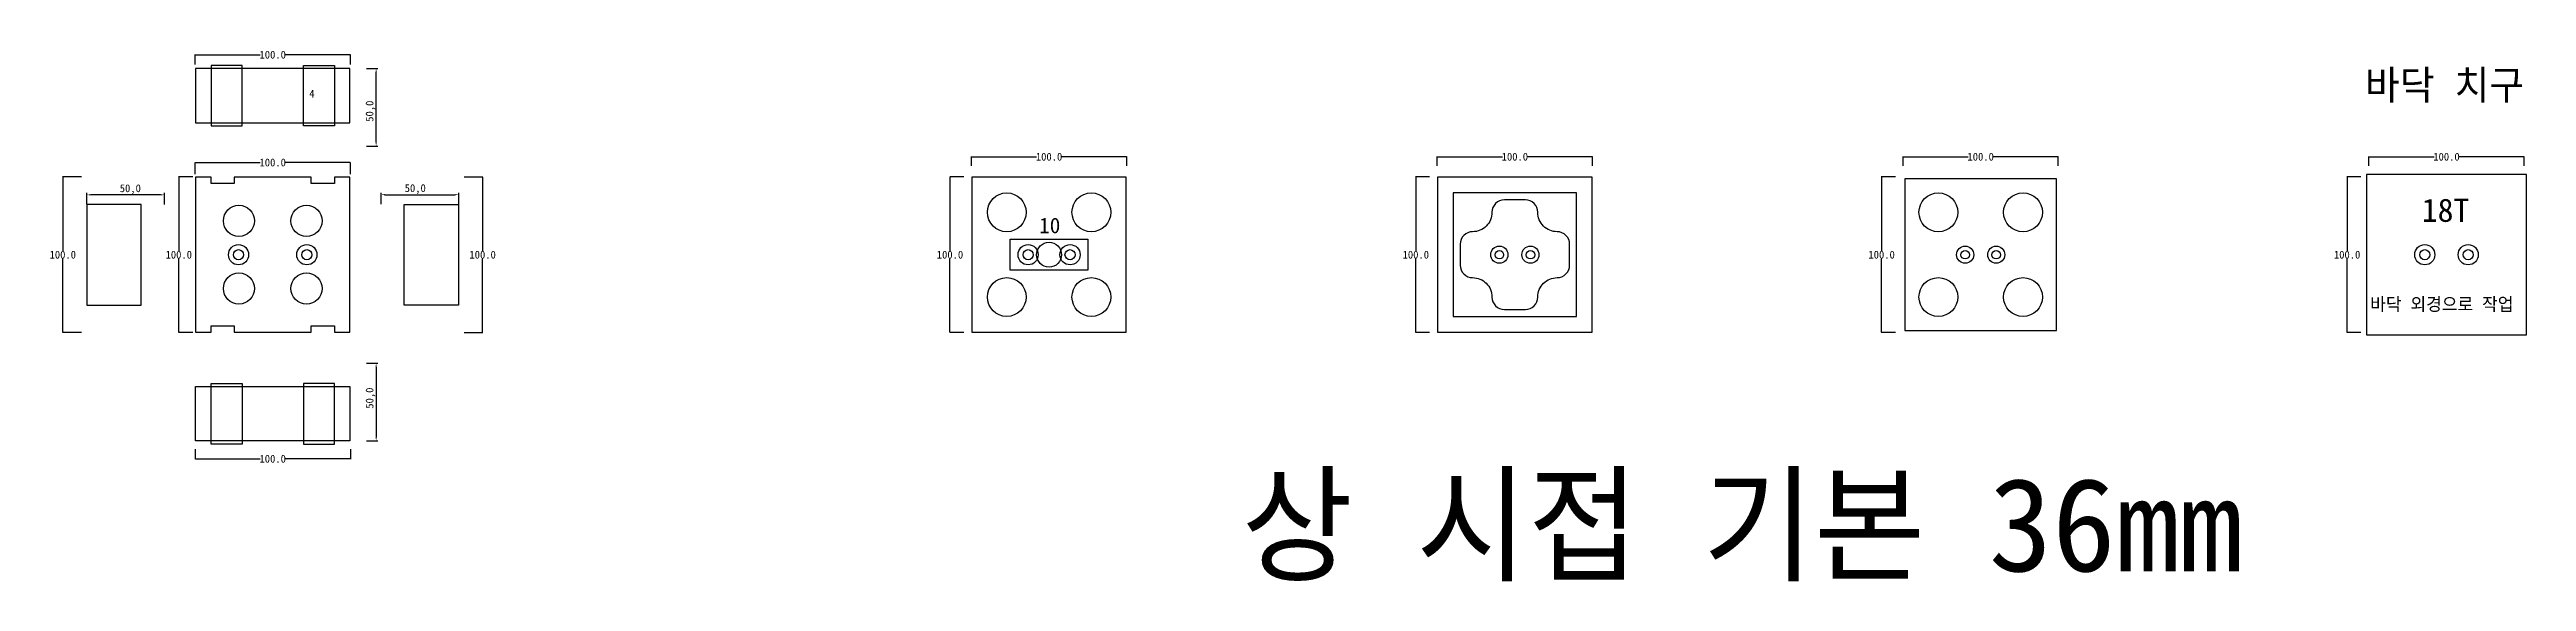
# Model space of a CAD drawing. Header units: millimetres. Extents: x 485 to 2080, y 246 to 588.
import ezdxf

# ---------------------------------------------------------------- set-up
doc = ezdxf.new("R2010")
doc.units = ezdxf.units.MM
for name, color, linetype in [('TEXT', 7, 'Continuous'), ('볼트 구멍', 7, 'Continuous'), ('치구', 7, 'Continuous'), ('치수', 7, 'Continuous')]:
    doc.layers.add(name, color=color, linetype=linetype)
doc.dimstyles.new('ISO-25', dxfattribs={"dimtxt": 2.5, "dimasz": 2.5, "dimexe": 1.25, "dimexo": 0.625, "dimtad": 1, "dimtxsty": 'Standard', "dimcen": 2.5, "dimadec": 0, "dimazin": 0, "dimtfac": 1, "dimtmove": 0, "dimatfit": 3, "dimfxl": 0, "dimarcsym": 0})
doc.dimstyles.get("Standard").update_dxf_attribs({"dimtxt": 7, "dimasz": 0.18, "dimexe": 0.18, "dimexo": 0.0625, "dimgap": 0.09, "dimtad": 0, "dimtih": 1, "dimtoh": 1, "dimdec": 1, "dimzin": 0, "dimdsep": 46, "dimtxsty": 'Standard', "dimcen": 0.09, "dimadec": 0, "dimazin": 0, "dimtfac": 1, "dimtdec": 1, "dimtofl": 0, "dimtmove": 0, "dimatfit": 3, "dimfxl": 0, "dimtolj": 1, "dimtzin": 0, "dimarcsym": 0})

# ---------------------------------------------------------------- blocks, each defined once
blk = doc.blocks.new('*D20')
at = {"layer": 'Defpoints', "color": 0}
for p in [(678.5, 515.5), (578.5, 508.1), (678.5, 508.1)]:
    blk.add_point(p, dxfattribs=at)
at = {"layer": '치수', "color": 0, "lineweight": -2}
for p, q in [((578.5, 508.1), (578.5, 515.6)), ((578.7, 515.5), (620.5, 515.5)), ((678.3, 515.5), (636.5, 515.5)), ((678.5, 508.1), (678.5, 515.6))]:
    blk.add_line(p, q, dxfattribs=at)
at = {"layer": '치수', "color": 0}
for points in [[(578.7, 515.5), (578.7, 515.4), (578.5, 515.5)], [(678.3, 515.5), (678.3, 515.4), (678.5, 515.5)]]:
    blk.add_solid(points, dxfattribs=at)
at = {"layer": '치수', "color": 0, "insert": (628.5, 515.5), "char_height": 5, "attachment_point": 5}
blk.add_mtext('\\A1;100.0', dxfattribs=at)
blk = doc.blocks.new('*D21')
at = {"layer": 'Defpoints', "color": 0}
for p in [(578.5, 331.4), (678.5, 331.4), (678.5, 325)]:
    blk.add_point(p, dxfattribs=at)
at = {"layer": '치수', "color": 0, "lineweight": -2}
for p, q in [((578.5, 331.3), (578.5, 324.8)), ((578.7, 325), (620.5, 325)), ((678.3, 325), (636.5, 325)), ((678.5, 331.3), (678.5, 324.8))]:
    blk.add_line(p, q, dxfattribs=at)
at = {"layer": '치수', "color": 0}
for points in [[(578.7, 325), (578.7, 324.9), (578.5, 325)], [(678.3, 325), (678.3, 324.9), (678.5, 325)]]:
    blk.add_solid(points, dxfattribs=at)
at = {"layer": '치수', "color": 0, "insert": (628.5, 325), "char_height": 5, "attachment_point": 5}
blk.add_mtext('\\A1;100.0', dxfattribs=at)
blk = doc.blocks.new('*D22')
at = {"layer": 'Defpoints', "color": 0}
for p in [(508.8, 494.7), (508.8, 488), (558.8, 487.9)]:
    blk.add_point(p, dxfattribs=at)
at = {"layer": '치수', "color": 0, "lineweight": -2}
for p, q in [((508.8, 488.7), (508.8, 496)), ((556.3, 494.7), (511.3, 494.7)), ((558.8, 488.6), (558.8, 496))]:
    blk.add_line(p, q, dxfattribs=at)
at = {"layer": '치수', "color": 0}
for points in [[(511.3, 495.1), (511.3, 494.3), (508.8, 494.7)], [(556.3, 495.1), (556.3, 494.3), (558.8, 494.7)]]:
    blk.add_solid(points, dxfattribs=at)
at = {"layer": '치수', "color": 0, "insert": (536.8, 498.3), "char_height": 5, "attachment_point": 5}
blk.add_mtext('50,0', dxfattribs=at)
blk = doc.blocks.new('*D23')
at = {"layer": 'Defpoints', "color": 0}
for p in [(505.4, 506.2), (493.3, 406.2), (505.4, 406.2)]:
    blk.add_point(p, dxfattribs=at)
at = {"layer": '치수', "color": 0, "lineweight": -2}
for p, q in [((505.3, 506.2), (493.1, 506.2)), ((493.3, 506.1), (493.3, 458.8)), ((493.3, 406.4), (493.3, 453.6)), ((505.3, 406.2), (493.1, 406.2))]:
    blk.add_line(p, q, dxfattribs=at)
at = {"layer": '치수', "color": 0}
for points in [[(493.3, 506.1), (493.3, 506.1), (493.3, 506.2)], [(493.3, 406.4), (493.3, 406.4), (493.3, 406.2)]]:
    blk.add_solid(points, dxfattribs=at)
at = {"layer": '치수', "color": 0, "insert": (493.3, 456.2), "char_height": 5, "attachment_point": 5}
blk.add_mtext('\\A1;100.0', dxfattribs=at)
blk = doc.blocks.new('*D24')
at = {"layer": 'Defpoints', "color": 0}
for p in [(577, 506.2), (568, 406.2), (577, 406.2)]:
    blk.add_point(p, dxfattribs=at)
at = {"layer": '치수', "color": 0, "lineweight": -2}
for p, q in [((577, 506.2), (567.8, 506.2)), ((568, 506.1), (568, 458.8)), ((568, 406.4), (568, 453.6)), ((577, 406.2), (567.8, 406.2))]:
    blk.add_line(p, q, dxfattribs=at)
at = {"layer": '치수', "color": 0}
for points in [[(567.9, 506.1), (568, 506.1), (568, 506.2)], [(567.9, 406.4), (568, 406.4), (568, 406.2)]]:
    blk.add_solid(points, dxfattribs=at)
at = {"layer": '치수', "color": 0, "insert": (568, 456.2), "char_height": 5, "attachment_point": 5}
blk.add_mtext('\\A1;100.0', dxfattribs=at)
blk = doc.blocks.new('*D25')
at = {"layer": 'Defpoints', "color": 0}
for p in [(748.3, 494.8), (698.3, 488), (748.3, 488)]:
    blk.add_point(p, dxfattribs=at)
at = {"layer": '치수', "color": 0, "lineweight": -2}
for p, q in [((698.3, 488.7), (698.3, 496.1)), ((700.8, 494.8), (745.8, 494.8)), ((748.3, 488.7), (748.3, 496.1))]:
    blk.add_line(p, q, dxfattribs=at)
at = {"layer": '치수', "color": 0}
for points in [[(700.8, 495.2), (700.8, 494.4), (698.3, 494.8)], [(745.8, 495.2), (745.8, 494.4), (748.3, 494.8)]]:
    blk.add_solid(points, dxfattribs=at)
at = {"layer": '치수', "color": 0, "insert": (720.3, 498.4), "char_height": 5, "attachment_point": 5}
blk.add_mtext('50,0', dxfattribs=at)
blk = doc.blocks.new('*D26')
at = {"layer": 'Defpoints', "color": 0}
for p in [(751.7, 506.2), (751.7, 406.2), (763.7, 406.2)]:
    blk.add_point(p, dxfattribs=at)
at = {"layer": '치수', "color": 0, "lineweight": -2}
for p, q in [((751.7, 506.2), (763.9, 506.2)), ((763.7, 506.1), (763.7, 458.8)), ((763.7, 406.4), (763.7, 453.6)), ((751.7, 406.2), (763.9, 406.2))]:
    blk.add_line(p, q, dxfattribs=at)
at = {"layer": '치수', "color": 0}
for points in [[(763.7, 506.1), (763.8, 506.1), (763.7, 506.2)], [(763.7, 406.4), (763.8, 406.4), (763.7, 406.2)]]:
    blk.add_solid(points, dxfattribs=at)
at = {"layer": '치수', "color": 0, "insert": (763.7, 456.2), "char_height": 5, "attachment_point": 5}
blk.add_mtext('\\A1;100.0', dxfattribs=at)
blk = doc.blocks.new('*D27')
at = {"layer": 'Defpoints', "color": 0}
for p in [(688.2, 386.5), (688.2, 336.5), (695.1, 336.5)]:
    blk.add_point(p, dxfattribs=at)
at = {"layer": '치수', "color": 0, "lineweight": -2}
for p, q in [((688.8, 386.5), (696.3, 386.5)), ((695.1, 384), (695.1, 339)), ((688.8, 336.5), (696.3, 336.5))]:
    blk.add_line(p, q, dxfattribs=at)
at = {"layer": '치수', "color": 0}
for points in [[(694.7, 384), (695.5, 384), (695.1, 386.5)], [(694.7, 339), (695.5, 339), (695.1, 336.5)]]:
    blk.add_solid(points, dxfattribs=at)
at = {"layer": '치수', "color": 0, "insert": (691.5, 364), "char_height": 5, "attachment_point": 5, "rotation": 90}
blk.add_mtext('50,0', dxfattribs=at)
blk = doc.blocks.new('*D28')
at = {"layer": 'Defpoints', "color": 0}
for p in [(578.5, 578.4), (678.5, 584.8), (678.5, 578.4)]:
    blk.add_point(p, dxfattribs=at)
at = {"layer": '치수', "color": 0, "lineweight": -2}
for p, q in [((578.5, 578.5), (578.5, 585)), ((578.7, 584.8), (620.5, 584.8)), ((678.3, 584.8), (636.5, 584.8)), ((678.5, 578.5), (678.5, 585))]:
    blk.add_line(p, q, dxfattribs=at)
at = {"layer": '치수', "color": 0}
for points in [[(578.7, 584.8), (578.7, 584.8), (578.5, 584.8)], [(678.3, 584.8), (678.3, 584.8), (678.5, 584.8)]]:
    blk.add_solid(points, dxfattribs=at)
at = {"layer": '치수', "color": 0, "insert": (628.5, 584.8), "char_height": 5, "attachment_point": 5}
blk.add_mtext('\\A1;100.0', dxfattribs=at)
blk = doc.blocks.new('*D29')
at = {"layer": 'Defpoints', "color": 0}
for p in [(688.2, 576), (695.1, 576), (688.2, 526)]:
    blk.add_point(p, dxfattribs=at)
at = {"layer": '치수', "color": 0, "lineweight": -2}
for p, q in [((688.8, 576), (696.3, 576)), ((695.1, 528.5), (695.1, 573.5)), ((688.8, 526), (696.3, 526))]:
    blk.add_line(p, q, dxfattribs=at)
at = {"layer": '치수', "color": 0}
for points in [[(694.7, 573.5), (695.5, 573.5), (695.1, 576)], [(694.7, 528.5), (695.5, 528.5), (695.1, 526)]]:
    blk.add_solid(points, dxfattribs=at)
at = {"layer": '치수', "color": 0, "insert": (691.5, 548.5), "char_height": 5, "attachment_point": 5, "rotation": 90}
blk.add_mtext('50,0', dxfattribs=at)
blk = doc.blocks.new('*D30')
at = {"layer": 'Defpoints', "color": 0}
for p in [(1073.6, 506.2), (1064.7, 406.2), (1073.6, 406.2)]:
    blk.add_point(p, dxfattribs=at)
at = {"layer": '치수', "color": 0, "lineweight": -2}
for p, q in [((1073.6, 506.2), (1064.5, 506.2)), ((1064.7, 506.1), (1064.7, 458.8)), ((1064.7, 406.4), (1064.7, 453.6)), ((1073.6, 406.2), (1064.5, 406.2))]:
    blk.add_line(p, q, dxfattribs=at)
at = {"layer": '치수', "color": 0}
for points in [[(1064.7, 506.1), (1064.7, 506.1), (1064.7, 506.2)], [(1064.7, 406.4), (1064.7, 406.4), (1064.7, 406.2)]]:
    blk.add_solid(points, dxfattribs=at)
at = {"layer": '치수', "color": 0, "insert": (1064.7, 456.2), "char_height": 5, "attachment_point": 5}
blk.add_mtext('\\A1;100.0', dxfattribs=at)
blk = doc.blocks.new('*D31')
at = {"layer": 'Defpoints', "color": 0}
for p in [(1373.6, 506.2), (1364.7, 406.2), (1373.6, 406.2)]:
    blk.add_point(p, dxfattribs=at)
at = {"layer": '치수', "color": 0, "lineweight": -2}
for p, q in [((1373.6, 506.2), (1364.5, 506.2)), ((1364.7, 506.1), (1364.7, 458.8)), ((1364.7, 406.4), (1364.7, 453.6)), ((1373.6, 406.2), (1364.5, 406.2))]:
    blk.add_line(p, q, dxfattribs=at)
at = {"layer": '치수', "color": 0}
for points in [[(1364.7, 506.1), (1364.7, 506.1), (1364.7, 506.2)], [(1364.7, 406.4), (1364.7, 406.4), (1364.7, 406.2)]]:
    blk.add_solid(points, dxfattribs=at)
at = {"layer": '치수', "color": 0, "insert": (1364.7, 456.2), "char_height": 5, "attachment_point": 5}
blk.add_mtext('\\A1;100.0', dxfattribs=at)
blk = doc.blocks.new('*D32')
at = {"layer": 'Defpoints', "color": 0}
for p in [(1673.6, 506.2), (1664.7, 406.2), (1673.6, 406.2)]:
    blk.add_point(p, dxfattribs=at)
at = {"layer": '치수', "color": 0, "lineweight": -2}
for p, q in [((1673.6, 506.2), (1664.5, 506.2)), ((1664.7, 506.1), (1664.7, 458.8)), ((1664.7, 406.4), (1664.7, 453.6)), ((1673.6, 406.2), (1664.5, 406.2))]:
    blk.add_line(p, q, dxfattribs=at)
at = {"layer": '치수', "color": 0}
for points in [[(1664.7, 506.1), (1664.7, 506.1), (1664.7, 506.2)], [(1664.7, 406.4), (1664.7, 406.4), (1664.7, 406.2)]]:
    blk.add_solid(points, dxfattribs=at)
at = {"layer": '치수', "color": 0, "insert": (1664.7, 456.2), "char_height": 5, "attachment_point": 5}
blk.add_mtext('\\A1;100.0', dxfattribs=at)
blk = doc.blocks.new('*D33')
at = {"layer": 'Defpoints', "color": 0}
for p in [(1378.5, 513.3), (1478.5, 519.2), (1478.5, 513.3)]:
    blk.add_point(p, dxfattribs=at)
at = {"layer": '치수', "color": 0, "lineweight": -2}
for p, q in [((1378.5, 513.4), (1378.5, 519.4)), ((1378.7, 519.2), (1420.5, 519.2)), ((1478.3, 519.2), (1436.5, 519.2)), ((1478.5, 513.4), (1478.5, 519.4))]:
    blk.add_line(p, q, dxfattribs=at)
at = {"layer": '치수', "color": 0}
for points in [[(1378.7, 519.3), (1378.7, 519.2), (1378.5, 519.2)], [(1478.3, 519.3), (1478.3, 519.2), (1478.5, 519.2)]]:
    blk.add_solid(points, dxfattribs=at)
at = {"layer": '치수', "color": 0, "insert": (1428.5, 519.2), "char_height": 5, "attachment_point": 5}
blk.add_mtext('\\A1;100.0', dxfattribs=at)
blk = doc.blocks.new('*D34')
at = {"layer": 'Defpoints', "color": 0}
for p in [(1078.5, 513.3), (1178.5, 519.2), (1178.5, 513.3)]:
    blk.add_point(p, dxfattribs=at)
at = {"layer": '치수', "color": 0, "lineweight": -2}
for p, q in [((1078.5, 513.4), (1078.5, 519.4)), ((1078.7, 519.2), (1120.5, 519.2)), ((1178.3, 519.2), (1136.5, 519.2)), ((1178.5, 513.4), (1178.5, 519.4))]:
    blk.add_line(p, q, dxfattribs=at)
at = {"layer": '치수', "color": 0}
for points in [[(1078.7, 519.3), (1078.7, 519.2), (1078.5, 519.2)], [(1178.3, 519.3), (1178.3, 519.2), (1178.5, 519.2)]]:
    blk.add_solid(points, dxfattribs=at)
at = {"layer": '치수', "color": 0, "insert": (1128.5, 519.2), "char_height": 5, "attachment_point": 5}
blk.add_mtext('\\A1;100.0', dxfattribs=at)
blk = doc.blocks.new('*D35')
at = {"layer": 'Defpoints', "color": 0}
for p in [(1678.5, 513.3), (1778.5, 519.2), (1778.5, 513.3)]:
    blk.add_point(p, dxfattribs=at)
at = {"layer": '치수', "color": 0, "lineweight": -2}
for p, q in [((1678.5, 513.4), (1678.5, 519.4)), ((1678.7, 519.2), (1720.5, 519.2)), ((1778.3, 519.2), (1736.5, 519.2)), ((1778.5, 513.4), (1778.5, 519.4))]:
    blk.add_line(p, q, dxfattribs=at)
at = {"layer": '치수', "color": 0}
for points in [[(1678.7, 519.3), (1678.7, 519.2), (1678.5, 519.2)], [(1778.3, 519.3), (1778.3, 519.2), (1778.5, 519.2)]]:
    blk.add_solid(points, dxfattribs=at)
at = {"layer": '치수', "color": 0, "insert": (1728.5, 519.2), "char_height": 5, "attachment_point": 5}
blk.add_mtext('\\A1;100.0', dxfattribs=at)
blk = doc.blocks.new('*D36')
at = {"layer": 'Defpoints', "color": 0}
for p in [(1973.4, 506.2), (1964.5, 406.2), (1973.4, 406.2)]:
    blk.add_point(p, dxfattribs=at)
at = {"layer": '치수', "color": 0, "lineweight": -2}
for p, q in [((1973.3, 506.2), (1964.3, 506.2)), ((1964.5, 506.1), (1964.5, 458.8)), ((1964.5, 406.4), (1964.5, 453.6)), ((1973.3, 406.2), (1964.3, 406.2))]:
    blk.add_line(p, q, dxfattribs=at)
at = {"layer": '치수', "color": 0}
for points in [[(1964.4, 506.1), (1964.5, 506.1), (1964.5, 506.2)], [(1964.4, 406.4), (1964.5, 406.4), (1964.5, 406.2)]]:
    blk.add_solid(points, dxfattribs=at)
at = {"layer": '치수', "color": 0, "insert": (1964.5, 456.2), "char_height": 5, "attachment_point": 5}
blk.add_mtext('\\A1;100.0', dxfattribs=at)
blk = doc.blocks.new('*D37')
at = {"layer": 'Defpoints', "color": 0}
for p in [(1978.5, 513.3), (2078.5, 519.2), (2078.5, 513.3)]:
    blk.add_point(p, dxfattribs=at)
at = {"layer": '치수', "color": 0, "lineweight": -2}
for p, q in [((1978.5, 513.4), (1978.5, 519.4)), ((1978.7, 519.2), (2020.5, 519.2)), ((2078.3, 519.2), (2036.5, 519.2)), ((2078.5, 513.4), (2078.5, 519.4))]:
    blk.add_line(p, q, dxfattribs=at)
at = {"layer": '치수', "color": 0}
for points in [[(1978.7, 519.3), (1978.7, 519.2), (1978.5, 519.2)], [(2078.3, 519.3), (2078.3, 519.2), (2078.5, 519.2)]]:
    blk.add_solid(points, dxfattribs=at)
at = {"layer": '치수', "color": 0, "insert": (2028.5, 519.2), "char_height": 5, "attachment_point": 5}
blk.add_mtext('\\A1;100.0', dxfattribs=at)

msp = doc.modelspace()

# ---------------------------------------------------------------- linework, layer by layer
at = {"layer": '볼트 구멍', "color": 1}
msp.add_lwpolyline([(1103.51, 466.23), (1153.51, 466.23), (1153.51, 446.23), (1103.51, 446.23)], close=True, dxfattribs=at)
at = {"layer": '볼트 구멍', "color": 2}
for centre in [(606.51, 456.23), (650.51, 456.23)]:
    msp.add_circle(centre, 6.5, dxfattribs=at)
at = {"layer": '볼트 구멍', "color": 6}
for centre, radius in [((1115.01, 456.23), 6.5), ((1142.01, 456.23), 6.5), ((2014.51, 456.23), 6.5), ((2042.51, 456.23), 6.5), ((1418.51, 456.23), 5.5), ((1438.51, 456.23), 5.5), ((1718.51, 456.23), 5.5), ((1738.51, 456.23), 5.5)]:
    msp.add_circle(centre, radius, dxfattribs=at)
at = {"layer": '볼트 구멍', "color": 3}
for centre, radius in [((1128.51, 456.23), 8), ((606.51, 456.23), 3.25), ((650.51, 456.23), 3.25), ((1115.01, 456.23), 3.25), ((1142.01, 456.23), 3.25), ((1418.51, 456.23), 2.75), ((1438.51, 456.23), 2.75), ((1718.51, 456.23), 2.75), ((1738.51, 456.23), 2.75), ((2014.51, 456.23), 3.25), ((2042.51, 456.23), 3.25)]:
    msp.add_circle(centre, radius, dxfattribs=at)
at = {"layer": '치구'}
for points in [[(578.76, 540.98), (678.26, 540.98), (678.26, 575.98), (578.76, 575.98)], [(578.76, 406.48), (588.76, 406.48), (588.76, 410.48), (603.76, 410.48), (603.76, 406.48), (653.26, 406.48), (653.26, 410.48), (668.26, 410.48), (668.26, 406.48), (678.26, 406.48), (678.26, 505.98), (668.26, 505.98), (668.26, 501.98), (653.26, 501.98), (653.26, 505.98), (603.76, 505.98), (603.76, 501.98), (588.76, 501.98), (588.76, 505.98), (578.76, 505.98)], [(1078.76, 505.98), (1078.76, 406.48), (1178.26, 406.48), (1178.26, 505.98)], [(1378.76, 505.98), (1378.76, 406.48), (1478.26, 406.48), (1478.26, 505.98)], [(1388.76, 495.98), (1388.76, 416.48), (1468.26, 416.48), (1468.26, 495.98)], [(1679.76, 504.98), (1679.76, 407.48), (1777.26, 407.48), (1777.26, 504.98)], [(1977.01, 507.73), (1977.01, 404.73), (2080.01, 404.73), (2080.01, 507.73)], [(543.76, 488.58), (508.76, 488.58), (508.76, 423.88), (543.76, 423.88)], [(713.26, 488.58), (748.26, 488.58), (748.26, 423.88), (713.26, 423.88)], [(578.76, 371.48), (678.26, 371.48), (678.26, 336.48), (578.76, 336.48)]]:
    msp.add_lwpolyline(points, close=True, dxfattribs=at)
at = {"layer": '치구', "color": 1}
for points in [[(588.76, 538.98), (608.76, 538.98), (608.76, 577.98), (588.76, 577.98)], [(668.26, 538.98), (648.26, 538.98), (648.26, 577.98), (668.26, 577.98)], [(588.76, 373.48), (608.76, 373.48), (608.76, 334.49), (588.76, 334.49)], [(668.26, 373.48), (648.26, 373.48), (648.26, 334.49), (668.26, 334.49)]]:
    msp.add_lwpolyline(points, close=True, dxfattribs=at)
at = {"layer": '치구', "color": 0}
msp.add_lwpolyline([(1393.26, 462.98), (1393.26, 449.48, 0.4142136), (1401.26, 441.48, -0.4142136), (1413.76, 428.98, 0.4142136), (1421.76, 420.98), (1435.26, 420.98, 0.4142136), (1443.26, 428.98, -0.4142136), (1455.76, 441.48, 0.4142136), (1463.76, 449.48), (1463.76, 462.98, 0.4142136), (1455.76, 470.98, -0.4142136), (1443.26, 483.48, 0.4142136), (1435.26, 491.48), (1421.76, 491.48, 0.4142136), (1413.76, 483.48, -0.4142136), (1401.26, 470.98, 0.4142136)], format="xyb", close=True, dxfattribs=at)
for centre, radius in [((1101.26, 483.48), 12.5), ((1155.76, 483.48), 12.5), ((1701.26, 483.48), 12.5), ((1755.76, 483.48), 12.5), ((606.76, 477.98), 10), ((650.26, 477.98), 10), ((606.76, 434.48), 10), ((650.26, 434.48), 10), ((1101.26, 428.98), 12.5), ((1155.76, 428.98), 12.5), ((1701.26, 428.98), 12.5), ((1755.76, 428.98), 12.5)]:
    msp.add_circle(centre, radius, dxfattribs=at)

# ---------------------------------------------------------------- texts
at = {"layer": 'TEXT', "linetype": 'Continuous'}
for s, height, p in [('바닥 치구', 18.75, (1976.03, 556)), ('바닥 외경으로 작업', 8.438, (1979.39, 420.22))]:
    msp.add_text(s, height=height, dxfattribs=at).set_placement(p)
at = {"layer": 'TEXT', "color": 1}
for s, height, p in [('4', 5, (652.07, 557.28)), ('18T', 15, (2012.59, 477.35))]:
    msp.add_text(s, height=height, dxfattribs=at).set_placement(p)
at = {"layer": 'TEXT', "color": 3}
msp.add_text('상 시접 기본 36mm', height=60, dxfattribs=at).set_placement((1252.5, 252.65))
at = {"layer": '볼트 구멍', "color": 1}
msp.add_text('10', height=10, dxfattribs=at).set_placement((1122.14, 470.03))

# ---------------------------------------------------------------- dimensions: what is measured, and where the dimension line sits
at = {"layer": '치수', "color": 4}
for base, p1, p2, dimstyle, override, picture, middle in [((678.51, 584.8), (578.51, 578.41), (678.51, 578.41), 'Standard', {"dimtxt": 5}, '*D28', (628.51, 584.8)), ((748.26, 494.81), (698.26, 488.03), (748.26, 488.03), 'ISO-25', {"dimtxt": 5, "dimdec": 1, "dimzin": 0, "dimtdec": 1}, '*D25', (720.26, 494.81)), ((678.51, 324.97), (578.51, 331.37), (678.51, 331.37), 'Standard', {"dimtxt": 5}, '*D21', (628.51, 324.97))]:
    dim = msp.add_linear_dim(base=base, p1=p1, p2=p2, dimstyle=dimstyle, override=override, dxfattribs=at)
    dim.commit()
    dim.dimension.update_dxf_attribs({"geometry": picture, "text_midpoint": middle, "dimtype": 160})
for base, p1, p2, angle, picture, middle in [((695.08, 575.98), (688.19, 525.98), (688.19, 575.98), 90, '*D29', (695.08, 548.48)), ((508.76, 494.71), (558.76, 487.93), (508.76, 488.03), 180, '*D22', (536.76, 494.71)), ((695.08, 336.48), (688.19, 386.48), (688.19, 336.48), 270, '*D27', (695.08, 363.98))]:
    dim = msp.add_linear_dim(base=base, p1=p1, p2=p2, angle=angle, dimstyle='ISO-25', override={"dimtxt": 5, "dimdec": 1, "dimzin": 0, "dimtdec": 1}, dxfattribs=at)
    dim.commit()
    dim.dimension.update_dxf_attribs({"geometry": picture, "text_midpoint": middle, "dimtype": 160})
for base, p1, p2, picture, middle in [((678.51, 515.45), (578.51, 508.06), (678.51, 508.06), '*D20', (628.51, 515.45)), ((1178.51, 519.22), (1078.51, 513.34), (1178.51, 513.34), '*D34', (1128.51, 519.22)), ((1478.51, 519.22), (1378.51, 513.34), (1478.51, 513.34), '*D33', (1428.51, 519.22)), ((1778.51, 519.22), (1678.51, 513.34), (1778.51, 513.34), '*D35', (1728.51, 519.22)), ((2078.51, 519.22), (1978.51, 513.34), (2078.51, 513.34), '*D37', (2028.51, 519.22))]:
    dim = msp.add_linear_dim(base=base, p1=p1, p2=p2, dimstyle='Standard', override={"dimtxt": 5}, dxfattribs=at)
    dim.commit()
    dim.dimension.update_dxf_attribs({"geometry": picture, "text_midpoint": middle})
for base, p1, p2, picture, middle in [((493.29, 406.23), (505.36, 506.23), (505.36, 406.23), '*D23', (493.29, 456.23)), ((567.98, 406.23), (577.05, 506.23), (577.05, 406.23), '*D24', (567.98, 456.23)), ((763.72, 406.23), (751.66, 506.23), (751.66, 406.23), '*D26', (763.72, 456.23)), ((1064.71, 406.23), (1073.62, 506.23), (1073.62, 406.23), '*D30', (1064.71, 456.23)), ((1364.71, 406.23), (1373.62, 506.23), (1373.62, 406.23), '*D31', (1364.71, 456.23)), ((1664.71, 406.23), (1673.62, 506.23), (1673.62, 406.23), '*D32', (1664.71, 456.23)), ((1964.46, 406.23), (1973.37, 506.23), (1973.37, 406.23), '*D36', (1964.46, 456.23))]:
    dim = msp.add_linear_dim(base=base, p1=p1, p2=p2, angle=90, dimstyle='Standard', override={"dimtxt": 5}, dxfattribs=at)
    dim.commit()
    dim.dimension.update_dxf_attribs({"geometry": picture, "text_midpoint": middle})

doc.saveas('drawing.dxf')
